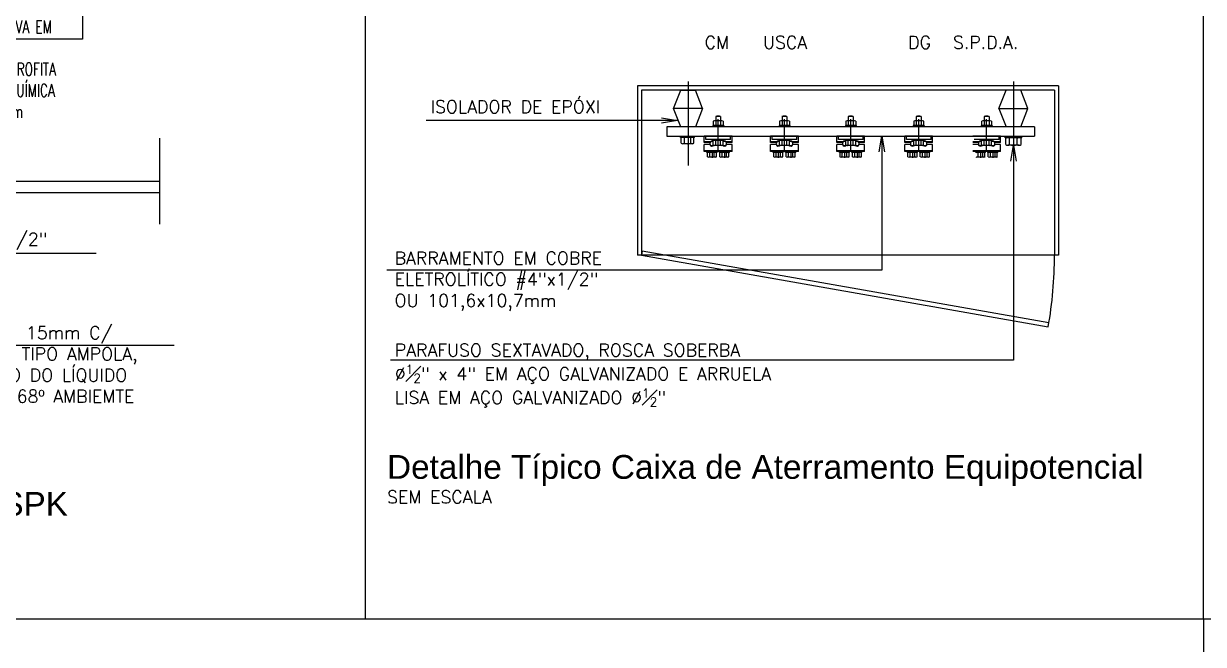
# Model space of a CAD drawing. Header units: millimetres. Extents: x 0 to 114, y 0 to 82.
# Drawn here: x 41.43 to 54.8, y 14.04 to 21.07 of the extents above; entities that cross this region are included whole.
import ezdxf
from ezdxf.enums import TextEntityAlignment as Align

# ---------------------------------------------------------------- set-up
doc = ezdxf.new("R2010")
doc.units = ezdxf.units.MM
doc.linetypes.add('CENTRO01', pattern=[8, 3, -1, 0, -1, 3])
doc.linetypes.add('DASHDOT', pattern=[1, 0.5, -0.25, 0, -0.25])
for name, color, linetype in [('11', 7, 'Continuous'), ('ABB-AUX1', 1, 'Continuous'), ('CAR-01', 252, 'Continuous'), ('E-CONECTOR', 1, 'Continuous'), ('EIXOS', 252, 'Continuous'), ('ELT-NORMO', 2, 'Continuous'), ('INC-DETALHE-TXT', 7, 'Continuous'), ('INC-DETALHES', 7, 'Continuous'), ('LEGENDA', 2, 'Continuous'), ('QUADROS', 3, 'Continuous'), ('SOLID', 254, 'Continuous')]:
    doc.layers.add(name, color=color, linetype=linetype)
doc.styles.add('140-50', font='arial.ttf', dxfattribs={"height": 0.3})
doc.styles.add('60-100', font='romans.shx', dxfattribs={"height": 0.16})
doc.styles.add('60-125', font='romans.shx', dxfattribs={"height": 0.2})
doc.styles.add('60-50', font='romans.shx', dxfattribs={"height": 0.08})
doc.styles.add('ROMANS', font='ROMANS.SHX', dxfattribs={"height": 0.15})
doc.dimstyles.new('SETAS75', dxfattribs={"dimtxt": 0.16, "dimasz": 0.15, "dimexe": 0.15, "dimexo": 0, "dimgap": 0.1, "dimtad": 1, "dimzin": 10, "dimdsep": 46, "dimtxsty": '60-100', "dimblk1": 'OPEN', "dimblk2": 'OPEN', "dimsah": 1, "dimcen": 0, "dimclrd": 8, "dimclre": 8, "dimclrt": 7, "dimadec": 0, "dimazin": 0, "dimtfac": 1, "dimtix": 1, "dimtmove": 2, "dimatfit": 3, "dimldrblk": 'OPEN', "dimfxl": 0.15, "dimtolj": 1, "dimtzin": 6, "dimarcsym": 0})

# ---------------------------------------------------------------- blocks, each defined once
blk = doc.blocks.new('_OPEN')
at = {"color": 0, "linetype": 'ByBlock'}
for p, q in [((-1, 0.167), (0, 0)), ((0, 0), (-1, -0.167)), ((0, 0), (-1, 0))]:
    blk.add_line(p, q, dxfattribs=at)
blk = doc.blocks.new('T100')
for centre, start, end in [((-0.0433, 0.075), 330, 30), ((0.0433, 0.025), 150, 210), ((-0.0433, 0.025), 330, 30)]:
    blk.add_arc(centre, 0.05, start, end)
blk = doc.blocks.new('A$C0DFC6CB3')
at = {"color": 252}
for p, q in [((0.342, 1.387), (0.409, 1.56)), ((0.616, 1.387), (0.548, 1.56)), ((3.414, 1.387), (3.482, 1.56)), ((3.688, 1.387), (3.621, 1.56)), ((0.616, 1.387), (0.342, 1.387)), ((0.409, 1.213), (0.342, 1.387)), ((0.616, 1.387), (0.548, 1.213)), ((3.414, 1.387), (3.688, 1.387)), ((3.414, 1.387), (3.482, 1.213)), ((3.621, 1.213), (3.688, 1.387)), ((0.408, 1.125), (0.54, 1.125)), ((3.472, 1.125), (3.63, 1.125))]:
    blk.add_line(p, q, dxfattribs=at)
at = {"layer": '11', "color": 252}
for p, q in [((0.408, 1.112), (0.408, 1.125)), ((0.54, 1.112), (0.54, 1.125)), ((3.472, 1.109), (3.472, 1.125)), ((3.63, 1.109), (3.63, 1.125)), ((0.54, 1.112), (0.408, 1.112)), ((0.414, 1.057), (0.414, 1.107)), ((0.519, 1.052), (0.429, 1.052)), ((0.444, 1.057), (0.444, 1.107)), ((0.504, 1.057), (0.504, 1.107)), ((0.534, 1.057), (0.534, 1.107)), ((3.63, 1.109), (3.472, 1.109)), ((3.479, 1.044), (3.479, 1.103)), ((3.605, 1.038), (3.497, 1.038)), ((3.515, 1.044), (3.515, 1.103)), ((3.587, 1.044), (3.587, 1.103)), ((3.623, 1.044), (3.623, 1.103))]:
    blk.add_line(p, q, dxfattribs=at)
for centre, radius, start, end in [((0.429, 1.088), 0.0244, 52.1211, 127.8789), ((0.429, 1.077), 0.0244, 232.1211, 307.8789), ((0.474, 1.022), 0.0899, 70.5288, 109.4712), ((0.474, 1.142), 0.0899, 250.5288, 289.4712), ((0.519, 1.088), 0.0244, 52.1211, 127.8789), ((0.519, 1.077), 0.0244, 232.1211, 307.8789), ((3.497, 1.08), 0.0293, 52.1211, 127.8789), ((3.497, 1.067), 0.0293, 232.1211, 307.8789), ((3.551, 1.002), 0.108, 70.5288, 109.4712), ((3.551, 1.145), 0.108, 250.5288, 289.4712), ((3.605, 1.08), 0.0293, 52.1211, 127.8789), ((3.605, 1.067), 0.0293, 232.1211, 307.8789)]:
    blk.add_arc(centre, radius, start, end, dxfattribs=at)
at = {"layer": 'ABB-AUX1', "color": 252, "linetype": 'CENTRO01'}
for p, q in [((0.479, 1.641), (0.479, 0.847)), ((3.551, 1.641), (3.551, 0.847))]:
    blk.add_line(p, q, dxfattribs=at)
at = {"layer": 'E-CONECTOR', "color": 252}
for p, q in [((0.716, 1.266), (0.716, 1.228)), ((0.798, 1.27), (0.728, 1.27)), ((0.786, 1.309), (0.74, 1.309)), ((0.74, 1.309), (0.74, 1.27)), ((0.74, 1.266), (0.74, 1.228)), ((0.763, 0.993), (0.763, 1.286)), ((0.786, 1.309), (0.786, 1.27)), ((0.786, 1.266), (0.786, 1.228)), ((0.81, 1.266), (0.81, 1.228)), ((1.342, 1.266), (1.342, 1.228)), ((1.424, 1.27), (1.354, 1.27)), ((1.412, 1.309), (1.366, 1.309)), ((1.366, 1.309), (1.366, 1.27)), ((1.366, 1.266), (1.366, 1.228)), ((1.389, 0.993), (1.389, 1.286)), ((1.412, 1.309), (1.412, 1.27)), ((1.412, 1.266), (1.412, 1.228)), ((1.436, 1.266), (1.436, 1.228)), ((1.968, 1.266), (1.968, 1.228)), ((2.05, 1.27), (1.98, 1.27)), ((2.038, 1.309), (1.992, 1.309)), ((1.992, 1.309), (1.992, 1.27)), ((1.992, 1.266), (1.992, 1.228)), ((2.015, 0.993), (2.015, 1.286)), ((2.038, 1.309), (2.038, 1.27)), ((2.038, 1.266), (2.038, 1.228)), ((2.062, 1.266), (2.062, 1.228)), ((2.61, 1.266), (2.61, 1.228)), ((2.692, 1.27), (2.621, 1.27)), ((2.68, 1.309), (2.633, 1.309)), ((2.633, 1.309), (2.633, 1.27)), ((2.633, 1.266), (2.633, 1.228)), ((2.657, 0.993), (2.657, 1.286)), ((2.68, 1.309), (2.68, 1.27)), ((2.68, 1.266), (2.68, 1.228)), ((2.703, 1.266), (2.703, 1.228)), ((3.251, 1.266), (3.251, 1.228)), ((3.333, 1.27), (3.263, 1.27)), ((3.321, 1.309), (3.275, 1.309)), ((3.275, 1.309), (3.275, 1.27)), ((3.275, 1.266), (3.275, 1.228)), ((3.298, 0.993), (3.298, 1.286)), ((3.321, 1.309), (3.321, 1.27)), ((3.321, 1.266), (3.321, 1.228)), ((3.345, 1.266), (3.345, 1.228)), ((0.894, 1.125), (0.632, 1.125)), ((0.632, 1.063, 4.458), (0.632, 1.125, 4.458)), ((0.88, 1.125), (0.646, 1.125)), ((0.646, 1.094), (0.646, 1.125)), ((0.712, 1.224), (0.712, 1.213)), ((0.815, 1.224), (0.712, 1.224)), ((0.815, 1.224), (0.815, 1.213)), ((0.88, 1.094), (0.88, 1.125)), ((0.894, 1.063, 4.458), (0.894, 1.125, 4.458)), ((1.52, 1.125), (1.258, 1.125)), ((1.258, 1.063, 4.458), (1.258, 1.125, 4.458)), ((1.506, 1.125), (1.272, 1.125)), ((1.272, 1.094), (1.272, 1.125)), ((1.338, 1.224), (1.338, 1.213)), ((1.441, 1.224), (1.338, 1.224)), ((1.441, 1.224), (1.441, 1.213)), ((1.506, 1.094), (1.506, 1.125)), ((1.52, 1.063, 4.458), (1.52, 1.125, 4.458)), ((2.146, 1.125), (1.884, 1.125)), ((1.884, 1.063, 4.458), (1.884, 1.125, 4.458)), ((2.132, 1.125), (1.898, 1.125)), ((1.898, 1.094), (1.898, 1.125)), ((1.964, 1.224), (1.964, 1.213)), ((2.066, 1.224), (1.964, 1.224)), ((2.066, 1.224), (2.066, 1.213)), ((2.132, 1.094), (2.132, 1.125)), ((2.146, 1.063, 4.458), (2.146, 1.125, 4.458)), ((2.787, 1.125), (2.526, 1.125)), ((2.526, 1.063, 4.458), (2.526, 1.125, 4.458)), ((2.774, 1.125), (2.54, 1.125)), ((2.54, 1.094), (2.54, 1.125)), ((2.605, 1.224), (2.605, 1.213)), ((2.708, 1.224), (2.605, 1.224)), ((2.708, 1.224), (2.708, 1.213)), ((2.774, 1.094), (2.774, 1.125)), ((2.787, 1.063, 4.458), (2.787, 1.125, 4.458)), ((3.429, 1.125), (3.167, 1.125)), ((3.415, 1.125), (3.181, 1.125)), ((3.247, 1.224), (3.247, 1.213)), ((3.35, 1.224), (3.247, 1.224)), ((3.35, 1.224), (3.35, 1.213)), ((3.415, 1.094), (3.415, 1.125)), ((3.429, 1.063, 4.458), (3.429, 1.125, 4.458)), ((0.688, 1.071), (0.632, 1.071)), ((0.683, 1.063, 4.458), (0.632, 1.063, 4.458)), ((0.632, 0.979, 4.458), (0.632, 1.045, 4.458)), ((0.683, 1.045, 4.458), (0.632, 1.045, 4.458)), ((0.88, 1.094), (0.646, 1.094)), ((0.712, 1.084), (0.712, 1.094)), ((0.815, 1.084), (0.712, 1.084)), ((0.716, 1.041), (0.716, 1.08)), ((0.798, 1.037), (0.728, 1.037)), ((0.74, 1.041), (0.74, 1.08)), ((0.786, 1.041), (0.786, 1.08)), ((0.81, 1.041), (0.81, 1.08)), ((0.815, 1.084), (0.815, 1.094)), ((0.894, 1.071), (0.838, 1.071)), ((0.894, 1.063, 4.458), (0.843, 1.063, 4.458)), ((0.894, 1.045, 4.458), (0.843, 1.045, 4.458)), ((0.894, 0.979, 4.458), (0.894, 1.045, 4.458)), ((1.314, 1.071), (1.258, 1.071)), ((1.309, 1.063, 4.458), (1.258, 1.063, 4.458)), ((1.258, 0.979, 4.458), (1.258, 1.045, 4.458)), ((1.309, 1.045, 4.458), (1.258, 1.045, 4.458)), ((1.506, 1.094), (1.272, 1.094)), ((1.338, 1.084), (1.338, 1.094)), ((1.441, 1.084), (1.338, 1.084)), ((1.342, 1.041), (1.342, 1.08)), ((1.424, 1.037), (1.354, 1.037)), ((1.366, 1.041), (1.366, 1.08)), ((1.412, 1.041), (1.412, 1.08)), ((1.436, 1.041), (1.436, 1.08)), ((1.441, 1.084), (1.441, 1.094)), ((1.52, 1.071), (1.464, 1.071)), ((1.52, 1.063, 4.458), (1.469, 1.063, 4.458)), ((1.52, 1.045, 4.458), (1.469, 1.045, 4.458)), ((1.52, 0.979, 4.458), (1.52, 1.045, 4.458)), ((1.94, 1.071), (1.884, 1.071)), ((1.935, 1.063, 4.458), (1.884, 1.063, 4.458)), ((1.884, 0.979, 4.458), (1.884, 1.045, 4.458)), ((1.935, 1.045, 4.458), (1.884, 1.045, 4.458)), ((2.132, 1.094), (1.898, 1.094)), ((1.964, 1.084), (1.964, 1.094)), ((2.066, 1.084), (1.964, 1.084)), ((1.968, 1.041), (1.968, 1.08)), ((2.05, 1.037), (1.98, 1.037)), ((1.992, 1.041), (1.992, 1.08)), ((2.038, 1.041), (2.038, 1.08)), ((2.062, 1.041), (2.062, 1.08)), ((2.066, 1.084), (2.066, 1.094)), ((2.146, 1.071), (2.09, 1.071)), ((2.146, 1.063, 4.458), (2.095, 1.063, 4.458)), ((2.146, 1.045, 4.458), (2.095, 1.045, 4.458)), ((2.146, 0.979, 4.458), (2.146, 1.045, 4.458)), ((2.582, 1.071), (2.526, 1.071)), ((2.576, 1.063, 4.458), (2.526, 1.063, 4.458)), ((2.526, 0.979, 4.458), (2.526, 1.045, 4.458)), ((2.576, 1.045, 4.458), (2.526, 1.045, 4.458)), ((2.774, 1.094), (2.54, 1.094)), ((2.605, 1.084), (2.605, 1.094)), ((2.708, 1.084), (2.605, 1.084)), ((2.61, 1.041), (2.61, 1.08)), ((2.692, 1.037), (2.621, 1.037)), ((2.633, 1.041), (2.633, 1.08)), ((2.68, 1.041), (2.68, 1.08)), ((2.703, 1.041), (2.703, 1.08)), ((2.708, 1.084), (2.708, 1.094)), ((2.787, 1.071), (2.731, 1.071)), ((2.787, 1.063, 4.458), (2.737, 1.063, 4.458)), ((2.787, 1.045, 4.458), (2.737, 1.045, 4.458)), ((2.787, 0.979, 4.458), (2.787, 1.045, 4.458)), ((3.223, 1.071), (3.167, 1.071)), ((3.218, 1.063, 4.458), (3.167, 1.063, 4.458)), ((3.218, 1.045, 4.458), (3.167, 1.045, 4.458)), ((3.415, 1.094), (3.181, 1.094)), ((3.247, 1.084), (3.247, 1.094)), ((3.35, 1.084), (3.247, 1.084)), ((3.251, 1.041), (3.251, 1.08)), ((3.333, 1.037), (3.263, 1.037)), ((3.275, 1.041), (3.275, 1.08)), ((3.321, 1.041), (3.321, 1.08)), ((3.345, 1.041), (3.345, 1.08)), ((3.35, 1.084), (3.35, 1.094)), ((3.429, 1.071), (3.373, 1.071)), ((3.429, 1.063, 4.458), (3.378, 1.063, 4.458)), ((3.429, 1.045, 4.458), (3.378, 1.045, 4.458)), ((3.429, 0.979, 4.458), (3.429, 1.045, 4.458)), ((0.894, 0.987), (0.632, 0.987)), ((0.894, 0.979), (0.632, 0.979)), ((0.657, 0.97, 4.458), (0.657, 0.979, 4.458)), ((0.752, 0.97, 4.458), (0.657, 0.97, 4.458)), ((0.662, 0.93, 4.458), (0.662, 0.966, 4.458)), ((0.737, 0.927, 4.458), (0.672, 0.927, 4.458)), ((0.683, 0.93, 4.458), (0.683, 0.966, 4.458)), ((0.705, 0.99, 4.458), (0.705, 0.918, 4.458)), ((0.726, 0.93, 4.458), (0.726, 0.966, 4.458)), ((0.747, 0.93, 4.458), (0.747, 0.966, 4.458)), ((0.752, 0.97, 4.458), (0.752, 0.979, 4.458)), ((0.774, 0.97, 4.458), (0.774, 0.979, 4.458)), ((0.869, 0.97, 4.458), (0.774, 0.97, 4.458)), ((0.779, 0.93, 4.458), (0.779, 0.966, 4.458)), ((0.854, 0.927, 4.458), (0.789, 0.927, 4.458)), ((0.8, 0.93, 4.458), (0.8, 0.966, 4.458)), ((0.822, 0.99, 4.458), (0.822, 0.918, 4.458)), ((0.843, 0.93, 4.458), (0.843, 0.966, 4.458)), ((0.864, 0.93, 4.458), (0.864, 0.966, 4.458)), ((0.869, 0.97, 4.458), (0.869, 0.979, 4.458)), ((1.52, 0.987), (1.258, 0.987)), ((1.52, 0.979), (1.258, 0.979)), ((1.283, 0.97, 4.458), (1.283, 0.979, 4.458)), ((1.378, 0.97, 4.458), (1.283, 0.97, 4.458)), ((1.288, 0.93, 4.458), (1.288, 0.966, 4.458)), ((1.363, 0.927, 4.458), (1.298, 0.927, 4.458)), ((1.309, 0.93, 4.458), (1.309, 0.966, 4.458)), ((1.331, 0.99, 4.458), (1.331, 0.918, 4.458)), ((1.352, 0.93, 4.458), (1.352, 0.966, 4.458)), ((1.373, 0.93, 4.458), (1.373, 0.966, 4.458)), ((1.378, 0.97, 4.458), (1.378, 0.979, 4.458)), ((1.4, 0.97, 4.458), (1.4, 0.979, 4.458)), ((1.495, 0.97, 4.458), (1.4, 0.97, 4.458)), ((1.405, 0.93, 4.458), (1.405, 0.966, 4.458)), ((1.48, 0.927, 4.458), (1.415, 0.927, 4.458)), ((1.426, 0.93, 4.458), (1.426, 0.966, 4.458)), ((1.448, 0.99, 4.458), (1.448, 0.918, 4.458)), ((1.469, 0.93, 4.458), (1.469, 0.966, 4.458)), ((1.49, 0.93, 4.458), (1.49, 0.966, 4.458)), ((1.495, 0.97, 4.458), (1.495, 0.979, 4.458)), ((2.146, 0.987), (1.884, 0.987)), ((2.146, 0.979), (1.884, 0.979)), ((1.909, 0.97, 4.458), (1.909, 0.979, 4.458)), ((2.004, 0.97, 4.458), (1.909, 0.97, 4.458)), ((1.914, 0.93, 4.458), (1.914, 0.966, 4.458)), ((1.989, 0.927, 4.458), (1.924, 0.927, 4.458)), ((1.935, 0.93, 4.458), (1.935, 0.966, 4.458)), ((1.957, 0.99, 4.458), (1.957, 0.918, 4.458)), ((1.978, 0.93, 4.458), (1.978, 0.966, 4.458)), ((1.999, 0.93, 4.458), (1.999, 0.966, 4.458)), ((2.004, 0.97, 4.458), (2.004, 0.979, 4.458)), ((2.026, 0.97, 4.458), (2.026, 0.979, 4.458)), ((2.121, 0.97, 4.458), (2.026, 0.97, 4.458)), ((2.031, 0.93, 4.458), (2.031, 0.966, 4.458)), ((2.106, 0.927, 4.458), (2.041, 0.927, 4.458)), ((2.052, 0.93, 4.458), (2.052, 0.966, 4.458)), ((2.074, 0.99, 4.458), (2.074, 0.918, 4.458)), ((2.095, 0.93, 4.458), (2.095, 0.966, 4.458)), ((2.116, 0.93, 4.458), (2.116, 0.966, 4.458)), ((2.121, 0.97, 4.458), (2.121, 0.979, 4.458)), ((2.787, 0.987), (2.526, 0.987)), ((2.787, 0.979), (2.526, 0.979)), ((2.551, 0.97, 4.458), (2.551, 0.979, 4.458)), ((2.645, 0.97, 4.458), (2.551, 0.97, 4.458)), ((2.555, 0.93, 4.458), (2.555, 0.966, 4.458)), ((2.63, 0.927, 4.458), (2.566, 0.927, 4.458)), ((2.577, 0.93, 4.458), (2.577, 0.966, 4.458)), ((2.598, 0.99, 4.458), (2.598, 0.918, 4.458)), ((2.619, 0.93, 4.458), (2.619, 0.966, 4.458)), ((2.641, 0.93, 4.458), (2.641, 0.966, 4.458)), ((2.645, 0.97, 4.458), (2.645, 0.979, 4.458)), ((2.668, 0.97, 4.458), (2.668, 0.979, 4.458)), ((2.762, 0.97, 4.458), (2.668, 0.97, 4.458)), ((2.672, 0.93, 4.458), (2.672, 0.966, 4.458)), ((2.747, 0.927, 4.458), (2.683, 0.927, 4.458)), ((2.694, 0.93, 4.458), (2.694, 0.966, 4.458)), ((2.715, 0.99, 4.458), (2.715, 0.918, 4.458)), ((2.736, 0.93, 4.458), (2.736, 0.966, 4.458)), ((2.758, 0.93, 4.458), (2.758, 0.966, 4.458)), ((2.762, 0.97, 4.458), (2.762, 0.979, 4.458)), ((3.429, 0.987), (3.167, 0.987)), ((3.429, 0.979), (3.167, 0.979)), ((3.287, 0.97, 4.458), (3.192, 0.97, 4.458)), ((3.272, 0.927, 4.458), (3.207, 0.927, 4.458)), ((3.218, 0.93, 4.458), (3.218, 0.966, 4.458)), ((3.24, 0.99, 4.458), (3.24, 0.918, 4.458)), ((3.261, 0.93, 4.458), (3.261, 0.966, 4.458)), ((3.282, 0.93, 4.458), (3.282, 0.966, 4.458)), ((3.287, 0.97, 4.458), (3.287, 0.979, 4.458)), ((3.309, 0.97, 4.458), (3.309, 0.979, 4.458)), ((3.404, 0.97, 4.458), (3.309, 0.97, 4.458)), ((3.314, 0.93, 4.458), (3.314, 0.966, 4.458)), ((3.389, 0.927, 4.458), (3.324, 0.927, 4.458)), ((3.335, 0.93, 4.458), (3.335, 0.966, 4.458)), ((3.357, 0.99, 4.458), (3.357, 0.918, 4.458)), ((3.378, 0.93, 4.458), (3.378, 0.966, 4.458)), ((3.399, 0.93, 4.458), (3.399, 0.966, 4.458)), ((3.404, 0.97, 4.458), (3.404, 0.979, 4.458))]:
    blk.add_line(p, q, dxfattribs=at)
for centre, radius, start, end in [((0.728, 1.251), 0.0191, 52.1211, 127.8789), ((0.728, 1.243), 0.0191, 232.1211, 307.8789), ((0.763, 1.243), 0.0702, 70.5288, 109.4712), ((0.763, 1.2), 0.0702, 70.5288, 109.4712), ((0.763, 1.294), 0.0702, 250.5288, 289.4712), ((0.798, 1.251), 0.0191, 52.1211, 127.8789), ((0.798, 1.243), 0.0191, 232.1211, 307.8789), ((1.354, 1.251), 0.0191, 52.1211, 127.8789), ((1.354, 1.243), 0.0191, 232.1211, 307.8789), ((1.389, 1.243), 0.0702, 70.5288, 109.4712), ((1.389, 1.2), 0.0702, 70.5288, 109.4712), ((1.389, 1.294), 0.0702, 250.5288, 289.4712), ((1.424, 1.251), 0.0191, 52.1211, 127.8789), ((1.424, 1.243), 0.0191, 232.1211, 307.8789), ((1.98, 1.251), 0.0191, 52.1211, 127.8789), ((1.98, 1.243), 0.0191, 232.1211, 307.8789), ((2.015, 1.243), 0.0702, 70.5288, 109.4712), ((2.015, 1.2), 0.0702, 70.5288, 109.4712), ((2.015, 1.294), 0.0702, 250.5288, 289.4712), ((2.05, 1.251), 0.0191, 52.1211, 127.8789), ((2.05, 1.243), 0.0191, 232.1211, 307.8789), ((2.621, 1.251), 0.0191, 52.1211, 127.8789), ((2.621, 1.243), 0.0191, 232.1211, 307.8789), ((2.657, 1.243), 0.0702, 70.5288, 109.4712), ((2.657, 1.2), 0.0702, 70.5288, 109.4712), ((2.657, 1.294), 0.0702, 250.5288, 289.4712), ((2.692, 1.251), 0.0191, 52.1211, 127.8789), ((2.692, 1.243), 0.0191, 232.1211, 307.8789), ((3.263, 1.251), 0.0191, 52.1211, 127.8789), ((3.263, 1.243), 0.0191, 232.1211, 307.8789), ((3.298, 1.243), 0.0702, 70.5288, 109.4712), ((3.298, 1.2), 0.0702, 70.5288, 109.4712), ((3.298, 1.294), 0.0702, 250.5288, 289.4712), ((3.333, 1.251), 0.0191, 52.1211, 127.8789), ((3.333, 1.243), 0.0191, 232.1211, 307.8789), ((0.705, 1.054, 4.458), 0.0234, 60, 156.9418), ((0.705, 1.054, 4.458), 0.0234, 203.1195, 317.1545), ((0.705, 1.054, 4.458), 0.0195, 53.1301, 313.5029), ((0.728, 1.065), 0.0191, 52.1211, 127.8789), ((0.728, 1.056), 0.0191, 232.1211, 307.8789), ((0.763, 1.014), 0.0702, 70.5288, 109.4712), ((0.763, 1.107), 0.0702, 250.5288, 289.4712), ((0.798, 1.065), 0.0191, 52.1211, 127.8789), ((0.798, 1.056), 0.0191, 232.1211, 307.8789), ((0.822, 1.054, 4.458), 0.0234, 222.8455, 336.8805), ((0.822, 1.054, 4.458), 0.0195, 226.4971, 126.8699), ((0.822, 1.054, 4.458), 0.0234, 23.0582, 120), ((1.331, 1.054, 4.458), 0.0234, 60, 156.9418), ((1.331, 1.054, 4.458), 0.0234, 203.1195, 317.1545), ((1.331, 1.054, 4.458), 0.0195, 53.1301, 313.5029), ((1.354, 1.065), 0.0191, 52.1211, 127.8789), ((1.354, 1.056), 0.0191, 232.1211, 307.8789), ((1.389, 1.014), 0.0702, 70.5288, 109.4712), ((1.389, 1.107), 0.0702, 250.5288, 289.4712), ((1.424, 1.065), 0.0191, 52.1211, 127.8789), ((1.424, 1.056), 0.0191, 232.1211, 307.8789), ((1.448, 1.054, 4.458), 0.0234, 222.8455, 336.8805), ((1.448, 1.054, 4.458), 0.0195, 226.4971, 126.8699), ((1.448, 1.054, 4.458), 0.0234, 23.0582, 120), ((1.957, 1.054, 4.458), 0.0234, 60, 156.9418), ((1.957, 1.054, 4.458), 0.0234, 203.1195, 317.1545), ((1.957, 1.054, 4.458), 0.0195, 53.1301, 313.5029), ((1.98, 1.065), 0.0191, 52.1211, 127.8789), ((1.98, 1.056), 0.0191, 232.1211, 307.8789), ((2.015, 1.014), 0.0702, 70.5288, 109.4712), ((2.015, 1.107), 0.0702, 250.5288, 289.4712), ((2.05, 1.065), 0.0191, 52.1211, 127.8789), ((2.05, 1.056), 0.0191, 232.1211, 307.8789), ((2.074, 1.054, 4.458), 0.0234, 222.8455, 336.8805), ((2.074, 1.054, 4.458), 0.0195, 226.4971, 126.8699), ((2.074, 1.054, 4.458), 0.0234, 23.0582, 120), ((2.598, 1.054, 4.458), 0.0234, 60, 156.9418), ((2.598, 1.054, 4.458), 0.0234, 203.1195, 317.1545), ((2.598, 1.054, 4.458), 0.0195, 53.1301, 313.5029), ((2.621, 1.065), 0.0191, 52.1211, 127.8789), ((2.621, 1.056), 0.0191, 232.1211, 307.8789), ((2.657, 1.014), 0.0702, 70.5288, 109.4712), ((2.657, 1.107), 0.0702, 250.5288, 289.4712), ((2.692, 1.065), 0.0191, 52.1211, 127.8789), ((2.692, 1.056), 0.0191, 232.1211, 307.8789), ((2.715, 1.054, 4.458), 0.0234, 222.8455, 336.8805), ((2.715, 1.054, 4.458), 0.0195, 226.4971, 126.8699), ((2.715, 1.054, 4.458), 0.0234, 23.0582, 120), ((3.24, 1.054, 4.458), 0.0234, 60, 156.9418), ((3.24, 1.054, 4.458), 0.0234, 203.1195, 317.1545), ((3.24, 1.054, 4.458), 0.0195, 53.1301, 313.5029), ((3.263, 1.065), 0.0191, 52.1211, 127.8789), ((3.263, 1.056), 0.0191, 232.1211, 307.8789), ((3.298, 1.014), 0.0702, 70.5288, 109.4712), ((3.298, 1.107), 0.0702, 250.5288, 289.4712), ((3.333, 1.065), 0.0191, 52.1211, 127.8789), ((3.333, 1.056), 0.0191, 232.1211, 307.8789), ((3.357, 1.054, 4.458), 0.0234, 222.8455, 336.8805), ((3.357, 1.054, 4.458), 0.0195, 226.4971, 126.8699), ((3.357, 1.054, 4.458), 0.0234, 23.0582, 120), ((0.672, 0.952, 4.458), 0.0175, 52.1211, 127.8789), ((0.672, 0.944, 4.458), 0.0175, 232.1211, 307.8789), ((0.705, 0.905, 4.458), 0.0644, 70.5288, 109.4712), ((0.705, 0.991, 4.458), 0.0644, 250.5288, 289.4712), ((0.737, 0.952, 4.458), 0.0175, 52.1211, 127.8789), ((0.737, 0.944, 4.458), 0.0175, 232.1211, 307.8789), ((0.789, 0.952, 4.458), 0.0175, 52.1211, 127.8789), ((0.789, 0.944, 4.458), 0.0175, 232.1211, 307.8789), ((0.822, 0.905, 4.458), 0.0644, 70.5288, 109.4712), ((0.822, 0.991, 4.458), 0.0644, 250.5288, 289.4712), ((0.854, 0.952, 4.458), 0.0175, 52.1211, 127.8789), ((0.854, 0.944, 4.458), 0.0175, 232.1211, 307.8789), ((1.298, 0.952, 4.458), 0.0175, 52.1211, 127.8789), ((1.298, 0.944, 4.458), 0.0175, 232.1211, 307.8789), ((1.331, 0.905, 4.458), 0.0644, 70.5288, 109.4712), ((1.331, 0.991, 4.458), 0.0644, 250.5288, 289.4712), ((1.363, 0.952, 4.458), 0.0175, 52.1211, 127.8789), ((1.363, 0.944, 4.458), 0.0175, 232.1211, 307.8789), ((1.415, 0.952, 4.458), 0.0175, 52.1211, 127.8789), ((1.415, 0.944, 4.458), 0.0175, 232.1211, 307.8789), ((1.448, 0.905, 4.458), 0.0644, 70.5288, 109.4712), ((1.448, 0.991, 4.458), 0.0644, 250.5288, 289.4712), ((1.48, 0.952, 4.458), 0.0175, 52.1211, 127.8789), ((1.48, 0.944, 4.458), 0.0175, 232.1211, 307.8789), ((1.924, 0.952, 4.458), 0.0175, 52.1211, 127.8789), ((1.924, 0.944, 4.458), 0.0175, 232.1211, 307.8789), ((1.957, 0.905, 4.458), 0.0644, 70.5288, 109.4712), ((1.957, 0.991, 4.458), 0.0644, 250.5288, 289.4712), ((1.989, 0.952, 4.458), 0.0175, 52.1211, 127.8789), ((1.989, 0.944, 4.458), 0.0175, 232.1211, 307.8789), ((2.041, 0.952, 4.458), 0.0175, 52.1211, 127.8789), ((2.041, 0.944, 4.458), 0.0175, 232.1211, 307.8789), ((2.074, 0.905, 4.458), 0.0644, 70.5288, 109.4712), ((2.074, 0.991, 4.458), 0.0644, 250.5288, 289.4712), ((2.106, 0.952, 4.458), 0.0175, 52.1211, 127.8789), ((2.106, 0.944, 4.458), 0.0175, 232.1211, 307.8789), ((2.566, 0.952, 4.458), 0.0175, 52.1211, 127.8789), ((2.566, 0.944, 4.458), 0.0175, 232.1211, 307.8789), ((2.598, 0.905, 4.458), 0.0644, 70.5288, 109.4712), ((2.598, 0.991, 4.458), 0.0644, 250.5288, 289.4712), ((2.63, 0.952, 4.458), 0.0175, 52.1211, 127.8789), ((2.63, 0.944, 4.458), 0.0175, 232.1211, 307.8789), ((2.683, 0.952, 4.458), 0.0175, 52.1211, 127.8789), ((2.683, 0.944, 4.458), 0.0175, 232.1211, 307.8789), ((2.715, 0.905, 4.458), 0.0644, 70.5288, 109.4712), ((2.715, 0.991, 4.458), 0.0644, 250.5288, 289.4712), ((2.747, 0.952, 4.458), 0.0175, 52.1211, 127.8789), ((2.747, 0.944, 4.458), 0.0175, 232.1211, 307.8789), ((3.207, 0.952, 4.458), 0.0175, 52.1211, 127.8789), ((3.207, 0.944, 4.458), 0.0175, 232.1211, 307.8789), ((3.24, 0.905, 4.458), 0.0644, 70.5288, 109.4712), ((3.24, 0.991, 4.458), 0.0644, 250.5288, 289.4712), ((3.272, 0.952, 4.458), 0.0175, 52.1211, 127.8789), ((3.272, 0.944, 4.458), 0.0175, 232.1211, 307.8789), ((3.324, 0.952, 4.458), 0.0175, 52.1211, 127.8789), ((3.324, 0.944, 4.458), 0.0175, 232.1211, 307.8789), ((3.357, 0.905, 4.458), 0.0644, 70.5288, 109.4712), ((3.357, 0.991, 4.458), 0.0644, 250.5288, 289.4712), ((3.389, 0.952, 4.458), 0.0175, 52.1211, 127.8789), ((3.389, 0.944, 4.458), 0.0175, 232.1211, 307.8789)]:
    blk.add_arc(centre, radius, start, end, dxfattribs=at)
at = {"layer": 'QUADROS', "color": 252}
for p, q in [((3.978, 1.599), (0, 1.599)), ((0, 1.599), (0, 0)), ((3.939, 1.56), (0.039, 1.56)), ((0.039, 1.56), (0.039, 0)), ((3.939, 1.56), (3.939, 0)), ((3.978, 1.599), (3.978, 0)), ((3.978, 0), (0, 0))]:
    blk.add_line(p, q, dxfattribs=at)
blk.add_lwpolyline([(0.039, 0), (3.88, -0.677), (3.887, -0.639), (0.046, 0.038)], close=True, dxfattribs=at)
blk.add_arc((0.039, 0), 3.9, 350, 0, dxfattribs=at)
at = {"layer": 'SOLID', "color": 252}
for p, q in [((0.405, 1.56), (0.543, 1.56)), ((0.411, 1.56), (0.537, 1.56)), ((3.621, 1.56), (3.482, 1.56)), ((3.615, 1.56), (3.488, 1.56)), ((3.751, 1.213), (0.279, 1.213)), ((0.279, 1.213), (0.279, 1.125)), ((0.279, 1.125), (3.751, 1.125)), ((3.751, 1.213), (3.751, 1.125))]:
    blk.add_line(p, q, dxfattribs=at)
at = {"layer": 'ELT-NORMO', "color": 7, "style": '60-125'}
for s, p in [('CM', (0.635, 1.95)), ('USCA', (1.186, 1.95)), ('DG', (2.557, 1.95)), ('S.P.D.A.', (2.98, 1.95))]:
    blk.add_text(s, height=0.12, dxfattribs=at).set_placement(p)
at = {"layer": 'ELT-NORMO', "color": 7, "char_height": 0.12, "attachment_point": 1, "style": '60-125'}
for s, insert, width in [('ISOLADOR DE EPÓXI', (-1.952, 1.462), 3.69186), ('BARRAMENTO EM COBRE ELETROLÍTICO #4"x1/2" OU 101,6x10,7mm', (-2.293, 0.032), 2.21292), ('\\A1;PARAFUSO SEXTAVADO, ROSCA SOBERBA %%C{\\H0.7x;\\S1#2;}" x 4" EM AÇO GALVANIZADO E ARRUELA LISA EM AÇO GALVANIZADO %%C{\\H0.7x;\\S1#2;}"', (-2.291, -0.837, 1.886), 3.93325)]:
    blk.add_mtext(s, dxfattribs=dict(at, insert=insert, width=width))
at = {"layer": 'LEGENDA', "color": 7}
for s, height, style, p in [('Detalhe Típico Caixa de Aterramento Equipotencial', 0.225, '140-50', (-2.364, -2.113, 1.886)), ('SEM ESCALA', 0.12, '60-50', (-2.364, -2.344, 1.886))]:
    blk.add_text(s, height=height, dxfattribs=dict(at, style=style)).set_placement(p)
at = {"layer": 'ELT-NORMO', "color": 7}
for points in [[(0.379, 1.273), (-0.418, 1.273), (-1.995, 1.273)], [(2.308, 1.125), (2.308, -0.142), (-2.365, -0.142)], [(3.551, 1.038), (3.551, -0.993), (-2.333, -0.993)]]:
    blk.add_leader(points, dimstyle='SETAS75', override={"dimclrd": 8}, dxfattribs=at)
blk = doc.blocks.new('A$C62B93108')
at = {"layer": 'INC-DETALHES'}
h = blk.add_hatch(dxfattribs=at)
h.set_pattern_fill('ANSI31', color=252, scale=0.446373, style=0)
h.set_pattern_definition([(135, (-3.272016, -18.0815), (0.0394542, 0.0394542), [])])
h.paths.add_polyline_path([(0.67, -4.943), (0.871, -4.943), (0.871, -5.636), (0.67, -5.636)])
h = blk.add_hatch(dxfattribs=at)
h.set_pattern_fill('ANSI31', color=252, scale=0.446373, style=0)
h.set_pattern_definition([(135, (-2.892844, -18.0815), (0.0394542, 0.0394542), [])])
h.paths.add_polyline_path([(1.049, -4.943), (1.25, -4.943), (1.25, -5.636), (1.049, -5.636)])
h = blk.add_hatch(dxfattribs=at)
h.set_pattern_fill('ANSI31', color=252, scale=0.446373, style=0)
h.set_pattern_definition([(135, (1.89257, -18.0815), (0.0394542, 0.0394542), [])])
h.paths.add_polyline_path([(5.835, -4.943), (6.036, -4.943), (6.036, -5.636), (5.835, -5.636)])
h = blk.add_hatch(dxfattribs=at)
h.set_pattern_fill('ANSI31', color=252, scale=0.446373, style=0)
h.set_pattern_definition([(135, (2.271743, -18.0815), (0.0394542, 0.0394542), [])])
h.paths.add_polyline_path([(6.214, -4.943), (6.415, -4.943), (6.415, -5.636), (6.214, -5.636)])
h = blk.add_hatch(dxfattribs=at)
h.set_pattern_fill('ANSI31', color=252, scale=0.015, style=0)
h.set_pattern_definition([(45, (59.1462009, -228.9225082), (-0.001325825215, 0.001325825215), [])])
h.paths.add_polyline_path([(3.566, -8.314), (3.491, -8.314), (3.491, -8.492, 0.30777), (3.514, -8.527), (3.542, -8.527, 0.30777), (3.566, -8.492)])
at = {"layer": 'EIXOS'}
for p, q in [((1.049, -5.289), (6.036, -5.289)), ((3.525, -5.289), (3.525, -8.813))]:
    blk.add_line(p, q, dxfattribs=at)
at = {"layer": 'INC-DETALHES', "color": 252, "linetype": 'DASHDOT'}
for p, q in [((0, -4.547), (0, 0)), ((7.05, -4.547), (7.05, 0))]:
    blk.add_line(p, q, dxfattribs=at)
at = {"layer": 'INC-DETALHES', "color": 252}
for p, q in [((0.18, -0.353), (0.124, -0.353)), ((2.48, -0.353), (2.423, -0.353)), ((4.779, -0.353), (4.723, -0.353)), ((4.947, -0.353), (4.835, -0.353)), ((5.51, -0.353), (5.94, -0.353)), ((0, -0.858), (1.302, -0.858)), ((0.892, -0.896), (0.847, -0.858)), ((0.892, -0.896), (0.896, -0.858)), ((7.05, -0.858), (1.302, -0.858)), ((3.305, -0.896), (3.259, -0.858)), ((3.305, -0.896), (3.308, -0.858)), ((5.215, -0.881), (5.248, -0.858)), ((5.293, -0.945), (5.215, -0.88)), ((5.293, -0.945), (5.3, -0.858)), ((6.137, -0.928), (6.226, -0.858)), ((6.26, -1.017), (6.263, -0.858)), ((0.745, -1.053), (0.871, -0.953)), ((0.868, -1.142), (0.872, -0.953)), ((3.158, -1.053), (3.284, -0.953)), ((3.28, -1.142), (3.284, -0.953)), ((6.26, -1.017), (6.138, -0.927)), ((0.868, -1.142), (0.745, -1.053)), ((3.28, -1.142), (3.158, -1.053)), ((0.281, -1.293), (0.329, -1.197)), ((0.378, -1.306), (0.329, -1.196)), ((2.294, -1.293), (2.342, -1.197)), ((2.392, -1.306), (2.342, -1.196)), ((7.05, -1.306), (0, -1.306)), ((0.355, -1.306), (0.281, -1.292)), ((2.368, -1.306), (2.295, -1.292)), ((0.871, -1.939), (0.871, -5.689)), ((1.049, -1.939), (0.871, -1.939)), ((1.049, -1.939), (1.049, -5.689)), ((6.036, -1.939), (6.036, -5.689)), ((6.036, -1.939), (6.214, -1.939)), ((6.214, -1.939), (6.214, -5.689)), ((0.871, -4.211), (0, -4.211)), ((6.036, -4.211), (1.049, -4.211)), ((7.05, -4.211), (6.214, -4.211)), ((0.871, -4.66), (1.049, -4.66)), ((6.036, -4.66), (6.214, -4.66)), ((0.912, -4.785), (0.996, -4.688)), ((0.928, -4.8), (1.013, -4.701)), ((6.076, -4.785), (6.16, -4.688)), ((6.091, -4.8), (6.177, -4.701)), ((0.038, -5.289), (0.871, -5.289)), ((6.214, -5.289), (7.019, -5.289)), ((1.049, -5.689), (0.871, -5.689)), ((6.036, -5.689), (6.214, -5.689)), ((0.325, -7.785), (0.325, -6.972)), ((7.045, -7.785), (7.045, -6.972)), ((3.285, -7.378), (0.325, -7.378)), ((3.765, -7.378), (7.045, -7.378)), ((3.285, -7.485), (0.325, -7.485)), ((3.765, -7.485), (7.045, -7.485)), ((3.337, -8.227), (3.712, -8.227)), ((3.418, -8.227), (3.418, -8.302)), ((3.632, -8.227), (3.632, -8.302)), ((3.368, -8.302), (3.368, -8.412)), ((3.368, -8.302), (3.682, -8.302)), ((3.39, -8.302), (3.39, -8.412)), ((3.438, -8.302), (3.438, -8.314)), ((3.438, -8.314), (3.613, -8.314)), ((3.491, -8.314), (3.491, -8.492)), ((3.566, -8.314), (3.566, -8.492)), ((3.613, -8.302), (3.613, -8.314)), ((3.66, -8.302), (3.66, -8.412)), ((3.682, -8.302), (3.682, -8.412)), ((3.473, -8.527), (3.576, -8.527)), ((3.449, -8.677), (3.599, -8.677)), ((3.337, -8.696), (3.712, -8.696)), ((3.378, -8.696), (3.378, -8.711)), ((3.436, -8.696), (3.436, -8.711)), ((3.494, -8.696), (3.494, -8.711)), ((3.552, -8.696), (3.552, -8.711)), ((3.609, -8.696), (3.609, -8.711)), ((3.667, -8.696), (3.667, -8.711))]:
    blk.add_line(p, q, dxfattribs=at)
at = {"layer": 'INC-DETALHES', "color": 7}
for p, q in [((0.871, -4.943), (0.066, -4.943)), ((1.049, -4.943), (2.844, -4.943)), ((3.062, -4.948), (3.959, -4.948)), ((4.177, -4.943), (6.036, -4.943)), ((6.214, -4.943), (7.019, -4.943)), ((0.871, -5.636), (0.066, -5.636)), ((2.844, -5.636), (1.049, -5.636)), ((3.062, -5.628), (3.249, -5.628)), ((3.288, -5.744), (3.288, -5.668)), ((3.758, -5.744), (3.758, -5.668)), ((3.797, -5.628), (3.959, -5.628)), ((4.177, -5.636), (6.036, -5.636)), ((6.214, -5.636), (7.019, -5.636)), ((3.285, -5.962), (3.285, -7.551)), ((3.765, -5.962), (3.765, -7.551)), ((3.235, -7.646), (3.814, -7.646)), ((3.235, -7.837), (3.336, -8.002)), ((3.814, -7.837), (3.714, -8.002)), ((3.714, -8.149), (3.336, -8.149)), ((3.337, -8.227), (3.337, -8.412)), ((3.712, -8.227), (3.712, -8.412)), ((3.337, -8.696), (3.449, -8.677)), ((3.449, -8.677), (3.449, -8.582)), ((3.599, -8.677), (3.599, -8.582)), ((3.712, -8.696), (3.599, -8.677)), ((3.337, -8.696), (3.337, -8.711)), ((3.337, -8.711), (3.712, -8.711)), ((3.712, -8.696), (3.712, -8.711))]:
    blk.add_line(p, q, dxfattribs=at)
at = {"layer": 'INC-DETALHES', "color": 252}
for points in [[(0, -0.465), (0.124, -0.465), (0.124, -0.353)], [(0.124, -0.353), (0, -0.353)], [(7.05, -0.353), (4.779, -0.353), (4.779, -0.465), (7.05, -0.465)], [(3.289, -7.804), (3.76, -7.804)], [(3.672, -8.029), (3.378, -8.029)]]:
    blk.add_lwpolyline(points, dxfattribs=at)
for points in [[(2.423, -0.353), (0.18, -0.353), (0.18, -0.465), (2.423, -0.465)], [(4.723, -0.353), (2.48, -0.353), (2.48, -0.465), (4.723, -0.465)], [(0.915, -2.17), (0.915, -2.216), (0.951, -2.244), (0.995, -2.234), (1.014, -2.193), (0.995, -2.152), (0.951, -2.142)], [(6.078, -2.17), (6.078, -2.216), (6.113, -2.244), (6.158, -2.234), (6.177, -2.193), (6.158, -2.152), (6.113, -2.142)], [(0.67, -4.943), (0.871, -4.943), (0.871, -5.636), (0.67, -5.636)], [(1.049, -4.943), (1.25, -4.943), (1.25, -5.636), (1.049, -5.636)], [(5.835, -4.943), (6.036, -4.943), (6.036, -5.636), (5.835, -5.636)], [(6.214, -4.943), (6.415, -4.943), (6.415, -5.636), (6.214, -5.636)]]:
    blk.add_lwpolyline(points, close=True, dxfattribs=at)
at = {"layer": 'INC-DETALHES', "color": 7}
for points in [[(3.062, -4.934), (3.062, -5.637, -0.414214), (3.022, -5.677), (2.883, -5.677, -0.414214), (2.844, -5.637), (2.844, -4.934, -0.414214), (2.883, -4.894), (3.022, -4.894, -0.414214)], [(3.959, -4.934), (3.959, -5.637, 0.414214), (3.998, -5.677), (4.137, -5.677, 0.414214), (4.177, -5.637), (4.177, -4.934, 0.414214), (4.137, -4.894), (3.998, -4.894, 0.414214)], [(3.832, -5.744), (3.25, -5.744, 0.414214), (3.211, -5.784), (3.211, -5.923, 0.414214), (3.25, -5.962), (3.832, -5.962, 0.414214), (3.871, -5.923), (3.871, -5.784, 0.414214)]]:
    blk.add_lwpolyline(points, format="xyb", close=True, dxfattribs=at)
for points in [[(3.235, -7.837), (3.235, -7.646), (3.218, -7.629, -0.668179), (3.25, -7.552), (3.799, -7.552, -0.668179), (3.831, -7.629), (3.814, -7.646), (3.814, -7.837)], [(3.714, -8.002), (3.714, -8.149), (3.728, -8.163, -0.668179), (3.702, -8.227), (3.348, -8.227, -0.668179), (3.321, -8.163), (3.336, -8.149), (3.336, -8.002)]]:
    blk.add_lwpolyline(points, format="xyb", dxfattribs=at)
at = {"layer": 'INC-DETALHES', "color": 252}
for centre, radius in [((0.963, -2.192), 0.0659), ((0.963, -2.192), 0.0264), ((6.125, -2.192), 0.0659), ((6.125, -2.192), 0.0264), ((0.965, -4.746), 0.0659), ((6.129, -4.746), 0.0659)]:
    blk.add_circle(centre, radius, dxfattribs=at)
at = {"layer": 'INC-DETALHES', "color": 7}
for centre, radius, start, end in [((3.249, -5.668), 0.0397, 0, 90), ((3.797, -5.668), 0.0397, 90, 180), ((3.525, -8.412), 0.188, 180, 246.2777), ((3.525, -8.412), 0.188, 293.4342, 0)]:
    blk.add_arc(centre, radius, start, end, dxfattribs=at)
at = {"layer": 'INC-DETALHES', "color": 252}
for centre, radius, start, end in [((3.527, -8.413), 0.159, 179.5965, 232.6955), ((3.525, -8.412), 0.135, 180, 244.42), ((3.525, -8.412), 0.135, 295.288, 0), ((3.523, -8.413), 0.159, 309.3762, 0.4035), ((3.524, -8.582), 0.075, 133.6223, 180), ((3.528, -8.492), 0.0375, 180, 248.4272), ((3.528, -8.492), 0.0375, 291.5728, 0), ((3.524, -8.582), 0.075, 0, 46.3777)]:
    blk.add_arc(centre, radius, start, end, dxfattribs=at)
at = {"layer": 'INC-DETALHES', "color": 7}
for p, xscale, yscale, zscale in [((0.066, -5.636), -6.93355457495187, 6.933554574951806, 6.933554574951827), ((7.019, -5.636), 6.93355457495187, 6.93355457495187, 6.93355457495187)]:
    blk.add_blockref('T100', p, dxfattribs=dict(at, xscale=xscale, yscale=yscale, zscale=zscale))
at = {"layer": 'INC-DETALHE-TXT'}
for s, height, style, p in [('1"', 0.12, 'ROMANS', (3.852, -6.69)), ('LUVA RED.  1x1/2"', 0.12, 'ROMANS', (4.395, -7.986)), ('SEM ESCALA', 0.1125, '60-50', (2.011, -10.735))]:
    blk.add_text(s, height=height, dxfattribs=dict(at, style=style)).set_placement(p)
at = {"layer": 'INC-DETALHE-TXT', "style": 'ROMANS', "width": 0.7}
for s, p in [('DEFLETOR ABAIXO OU NO MÁXIMO', (1.058, -9.79)), ('RENTE À FACE INFERIOR DA VIGA', (1.067, -9.99))]:
    blk.add_text(s, height=0.12, dxfattribs=at).set_placement(p, align=Align.BOTTOM_LEFT)
at = {"layer": 'INC-DETALHE-TXT', "linetype": 'Continuous', "style": '140-50'}
blk.add_text('Detalhe de Instalação do SPK', height=0.225, dxfattribs=at).set_placement((1.984, -10.539))
at = {"layer": 'INC-DETALHE-TXT', "char_height": 0.12, "attachment_point": 1, "style": 'ROMANS'}
for s, insert, width in [('PINO C/ ROSCA HILTI REF.EWG 20-12 P8 - 1/4" PORCA SEXTAVADA %%C1/4"\\PARRUELA LISA %%C1/4"', (1.984, -2.02), 3.74078), ('BARRA CHATA DE ALUMÍNIO 1/2" x 1/8"', (1.626, -3.16), 3.94216), ('TÊ REDUÇÃO', (3.812, -3.866), 3.74078), ('{\\W0.7;PARAFUSO 1/2" x 1/4" PORCA SEXTAVADA %%C1/4" ARRUELA LISA %%C1/4"}', (7.152, -4.566), 1.7161), ('{\\W0.7;FITA ANTICORROSIVA EM POLIETILENO COM ELASTÔMETRO-TOROFITA MARCA: VITÓRIA QUÍMICA ROLO: 0,30x30,5m}', (4.692, -5.86), 1.60143), ('{\\W0.7;OBS.: O DEFLETOR DO SPRINKLER DEVERÁ FICAR AO NÍVEL INFERIOR DO FUNDO DA VIGA DE CONCRETO DE MAIOR ALTURA DO PAVIMENTO, INDEPENDENTE DA PRESENÇA OU NÃO DE FORRO.}', (1.001, -8.253), 2.39011), ('SPRINKLER TIPO "M" 15mm C/ ELEMENTO SENSÍVEL TIPO AMPOLA, TENDO A COLORAÇÃO DO LÍQUIDO VERMELHO REG. P/ 68º AMBIEMTE', (4.027, -8.75), 3.27503)]:
    blk.add_mtext(s, dxfattribs=dict(at, insert=insert, width=width))
at = {"layer": 'INC-DETALHE-TXT'}
for points in [[(6.214, -2.196), (4.925, -2.196), (1.919, -2.196)], [(1.049, -3.356), (1.772, -3.356), (5.416, -3.356)], [(3.498, -4.948), (3.498, -4.042), (4.923, -4.042)], [(6.212, -4.742), (7.116, -4.742), (8.775, -4.742)], [(6.314, -5.636), (6.314, -6.037), (4.617, -6.037)], [(3.675, -8.059), (4.579, -8.059), (6.443, -8.059)], [(3.713, -8.355), (3.841, -8.928), (7.181, -8.928)], [(3.456, -8.729), (3.45, -9.786), (1.004, -9.786)]]:
    blk.add_leader(points, dimstyle='SETAS75', override={"dimclrd": 8}, dxfattribs=at)

msp = doc.modelspace()

# ---------------------------------------------------------------- linework, layer by layer
at = {"layer": 'CAR-01'}
for p, q in [((45.3, 28.65), (45.3, 14.325)), ((54.8, 14.325), (54.8, 28.65)), ((32.738, 14.325), (45.3, 14.325)), ((45.3, 14.325), (77.12, 14.325)), ((54.8, 14.325), (54.8, 0))]:
    msp.add_line(p, q, dxfattribs=at)

# ---------------------------------------------------------------- block references
at = {"color": 7, "xscale": 1.199999999999999, "yscale": 1.199999999999999, "zscale": 1.199999999999999}
for name, p in [('A$C62B93108', (34.52, 28.141)), ('A$C0DFC6CB3', (48.386, 18.449, -5.349))]:
    msp.add_blockref(name, p, dxfattribs=at)

doc.saveas('drawing.dxf')
